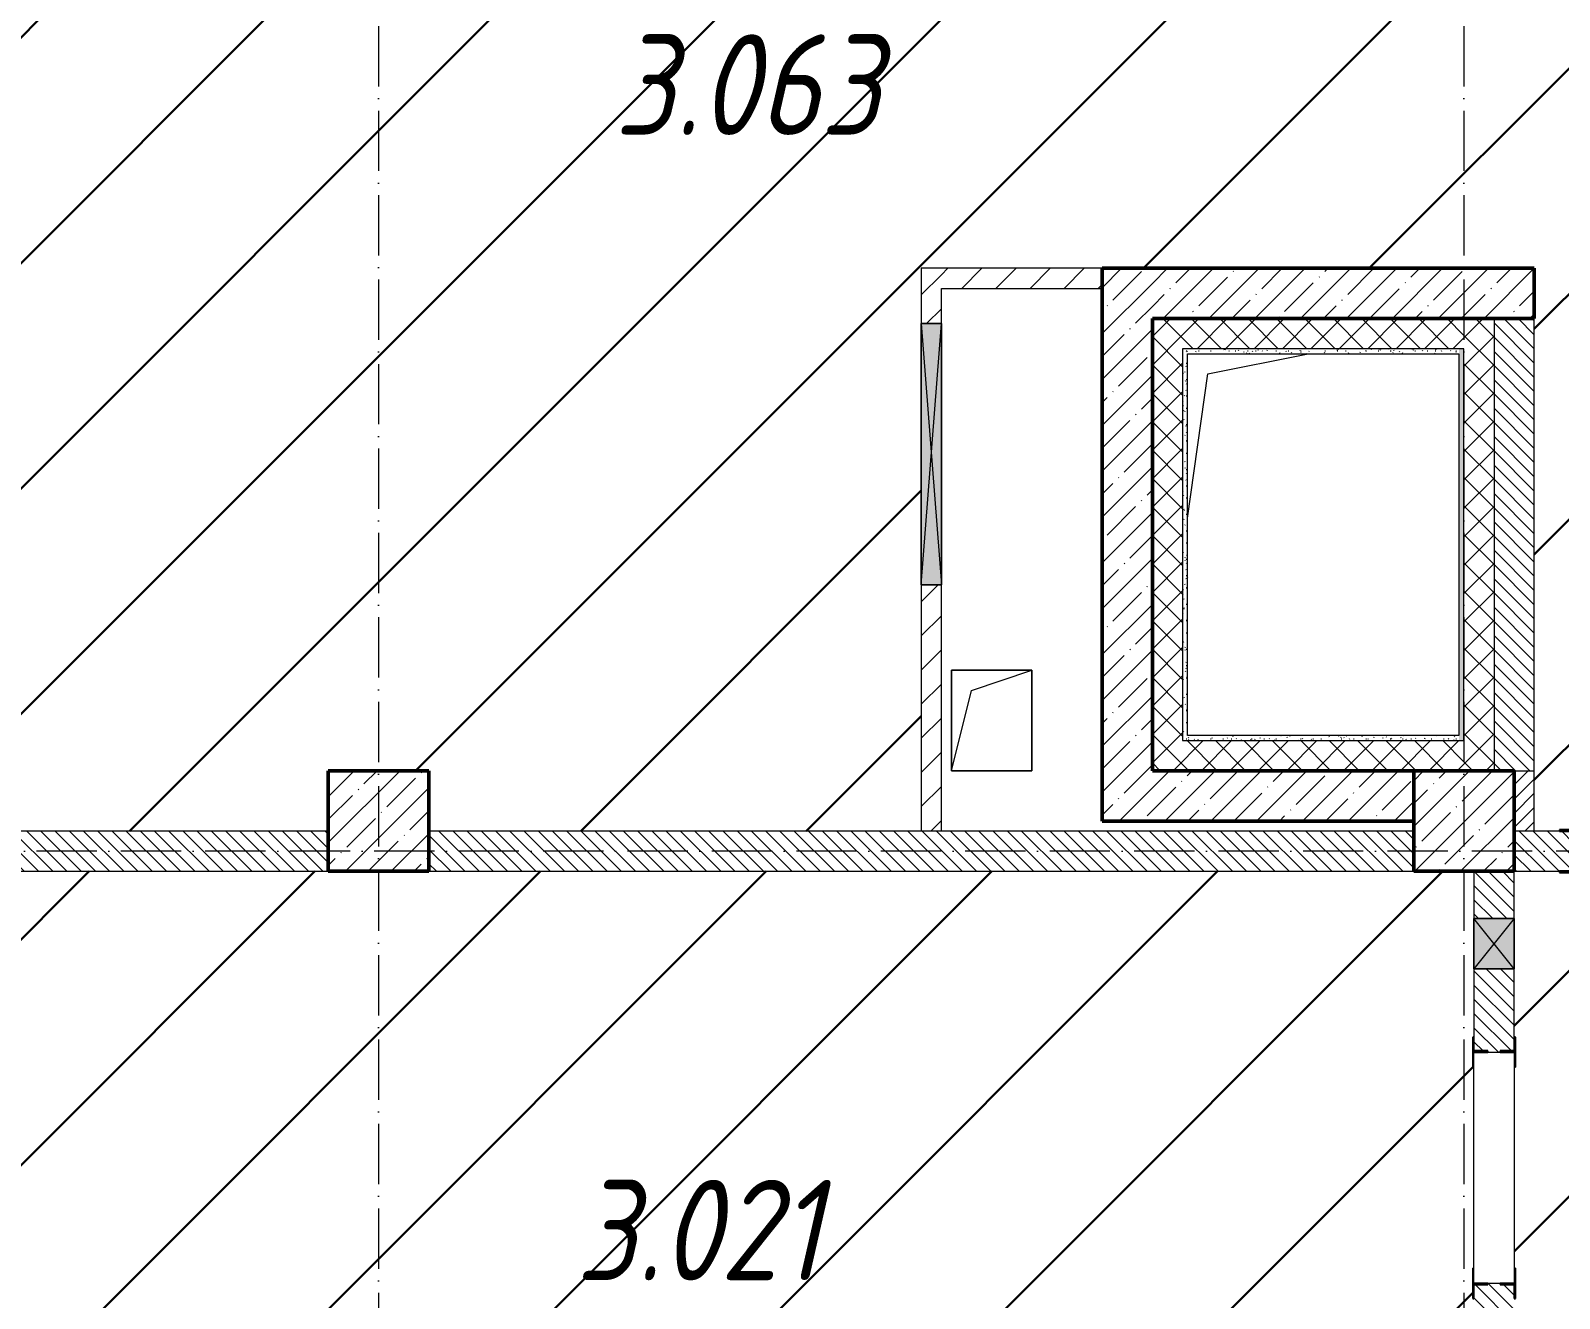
# Model space of a CAD drawing. Header units: millimetres. Extents: x -17017 to 628417, y -109036 to 199237.
# Drawn here: x 599529 to 607135, y -37460 to -31152 of the extents above; entities that cross this region are included whole.
import ezdxf

# ---------------------------------------------------------------- set-up
doc = ezdxf.new("R2010")
doc.units = ezdxf.units.MM
doc.linetypes.add('50_200_ШТРИХ_1Т_ш5_п1_п1_', pattern=[700, 500, -100, 0, -100])
for name, color, linetype, lineweight in [('A-DETL-GENF-OTLN', 7, 'Continuous', 9), ('A-FLOR-____-OTLN', 7, 'Continuous', 9), ('A-GENM-____-MCUT', 7, 'Continuous', 25), ('A-GENM-____-OTLN', 7, 'Continuous', 9), ('A-GENM-____-OTLN-1', 7, 'Continuous', 25), ('A-GLAZ-____-OTLN', 7, 'Continuous', 9), ('A-WALL-____-MCUT', 7, 'Continuous', 13), ('A-WALL-____-MCUT-1', 7, 'Continuous', 9), ('A-WALL-____-MCUT-2', 7, 'Continuous', 50), ('A-WALL-____-PATT-1', 7, 'Continuous', 9), ('A-WALL-FNSH-MCUT-1', 7, 'Continuous', 9), ('I-WALL-____-OTLN', 7, 'Continuous', 9), ('S-COLS-____-MCUT', 7, 'Continuous', 50), ('S-COLS-____-OTLN', 7, 'Continuous', 9), ('S-GRID-____-OTLN-1', 7, '50_200_ШТРИХ_1Т_ш5_п1_п1_', 9), ('Марки помещений', 7, 'Continuous', 9), ('стяжа', 7, 'Continuous', 30)]:
    doc.layers.add(name, color=color, linetype=linetype, lineweight=lineweight)
doc.layers.add('A-WALL-____-PATT-2', color=7, linetype='Continuous', lineweight=9, true_color=0x787878)
doc.styles.add('ISOCPEUR_I_2', font='isocpeui.ttf', dxfattribs={"width": 0.85, "height": 2.3})
pattern_1 = [(45, (239739.3, -3652.16), (-561.266, 561.266), [])]
pattern_2 = [(135, (523510.01, -90515.614), (-35.35534, -35.35534), [])]
pattern_3 = [(45, (523510, -90515.61), (-114.04925, 114.04925), []), (45, (523624.06, -90515.61), (-114.04925, 114.04925), [201.612, -40.322, 3.353, -36.97])]
pattern_4 = [(0, (523510.008, -90515.614), (81.28, 20.32), [3.353, -57.607, 3.353, -57.607, -325.12]), (0, (523510.008, -90515.614), (81.28, 20.32), [-121.92, 3.353, -118.567, 3.353, -57.607, -142.24]), (0, (523510.008, -90515.614), (81.28, 20.32), [-304.8, 3.353, -37.287, 3.353, -98.247]), (120, (523540.488, -90505.454), (-58.2376362, 60.230545), [3.353, -57.607, 3.353, -57.607, -325.12]), (120, (523540.488, -90505.454), (-58.2376362, 60.230545), [-121.92, 3.353, -118.567, 3.353, -57.607, -142.24]), (120, (523540.488, -90505.454), (-58.2376362, 60.230545), [-304.8, 3.353, -37.287, 3.353, -98.247]), (240, (523550.648, -90464.814), (-23.0423638, -80.550545), [3.353, -57.607, 3.353, -57.607, -325.12]), (240, (523550.648, -90464.814), (-23.0423638, -80.550545), [-121.92, 3.353, -118.567, 3.353, -57.607, -142.24]), (240, (523550.648, -90464.814), (-23.0423638, -80.550545), [-304.8, 3.353, -37.287, 3.353, -98.247])]
pattern_5 = [(45, (523510.01, -90515.61), (-70.71068, 70.71068), []), (135, (523510.01, -90515.61), (-70.71068, -70.71068), [])]
pattern_6 = [(45, (523510.01, -90515.61), (-84.85281, 84.85281), [])]

# ---------------------------------------------------------------- blocks, each defined once
blk = doc.blocks.new('BSC_Колонна _Прямоугольная - 500х500-V38-АР1_План отверстий 3 этажа в осях 1-64_Ю-ЯЯ')
at = {"layer": 'S-COLS-____-OTLN'}
h = blk.add_hatch(dxfattribs=at)
h.set_pattern_fill('FP_46', color=256, style=0, pattern_type=2)
h.set_pattern_definition([(45, (-83150, -55431.04), (-114.04925, 114.04925), []), (45, (-83035.95, -55431.04), (-114.04925, 114.04925), [201.613, -40.323, 3.353, -36.97])])
h.paths.add_polyline_path([(-250, -250), (250, -250), (250, 250), (-250, 250)], flags=0)
at = {"layer": 'S-COLS-____-MCUT'}
for p, q in [((250, 250), (-250, 250)), ((-250, 250), (-250, -250)), ((250, -250), (250, 250)), ((-250, -250), (250, -250))]:
    blk.add_line(p, q, dxfattribs=at)
blk = doc.blocks.new('BSC_Колонна _Прямоугольная - 500х500-V42-АР1_План отверстий 3 этажа в осях 1-64_Ю-ЯЯ')
at = {"layer": 'S-COLS-____-OTLN'}
h = blk.add_hatch(dxfattribs=at)
h.set_pattern_fill('FP_50', color=256, style=0, pattern_type=2)
h.set_pattern_definition([(45, (-77750, -55431.04), (-114.04925, 114.04925), []), (45, (-77635.95, -55431.04), (-114.04925, 114.04925), [201.613, -40.323, 3.353, -36.97])])
h.paths.add_polyline_path([(-250, -250), (250, -250), (250, 250), (-250, 250)], flags=0)
at = {"layer": 'S-COLS-____-MCUT'}
for p, q in [((250, 250), (-250, 250)), ((-250, 250), (-250, -250)), ((250, -250), (250, 250)), ((-250, -250), (250, -250))]:
    blk.add_line(p, q, dxfattribs=at)
blk = doc.blocks.new('154_Стойка_СКБ_Уголок - СМ-2180_200-28268025-АР1_План отверстий 3 этажа в осях 1-64_Ю-ЯЯ')
at = {"layer": 'A-GENM-____-MCUT'}
for p, q in [((125, 156), (125, 81)), ((200, 156), (125, 156)), ((200, 150), (200, 156)), ((125, 81), (131, 81)), ((131, 81), (131, 150)), ((131, 150), (200, 150)), ((131, 19), (125, 19)), ((125, 19), (125, -56)), ((131, -50), (131, 19)), ((125, -56), (200, -56)), ((200, -50), (131, -50)), ((200, -56), (200, -50))]:
    blk.add_line(p, q, dxfattribs=at)
blk = doc.blocks.new('Стойка_Влож_Уголок_Опорный - Уголок-28213941-АР1_План отверстий 3 этажа в осях 1-64_Ю-ЯЯ')
at = {"layer": 'A-GENM-____-OTLN'}
for p, q in [((-212, -6), (-212, 0)), ((0, 0), (0, -6)), ((-212, -75), (-212, -6)), ((-212, -6), (-206, -6)), ((-212, -75), (-206, -75)), ((-6, -6), (0, -6)), ((-6, -75), (0, -75)), ((0, -6), (0, -75))]:
    blk.add_line(p, q, dxfattribs=at)
blk = doc.blocks.new('Фахверк_СКБ_Уголок - 200_3550-28267367-АР1_План отверстий 3 этажа в осях 1-64_Ю-ЯЯ')
at = {"layer": 'A-GENM-____-MCUT'}
for p, q in [((200, 156), (125, 156)), ((125, 156), (125, 81)), ((200, 150), (200, 156)), ((125, 81), (131, 81)), ((131, 81), (131, 150)), ((131, 150), (200, 150)), ((131, 19), (125, 19)), ((125, 19), (125, -56)), ((131, -50), (131, 19)), ((125, -56), (200, -56)), ((200, -50), (131, -50)), ((200, -56), (200, -50))]:
    blk.add_line(p, q, dxfattribs=at)
blk = doc.blocks.new('AR_Отверстие прямоугольное _в плите_ - AR_Отверстие прямоугольное _в плите_-30459445-АР1_План отверстий 3 этажа в осях 1-64_Ю-ЯЯ')
at = {"layer": 'A-GENM-____-OTLN'}
for p, q in [((200, 250), (-200, 250)), ((-200, 250), (-200, -250)), ((-100, 150), (200, 250)), ((200, -250), (200, 250)), ((-200, -250), (-100, 150)), ((-200, -250), (200, -250))]:
    blk.add_line(p, q, dxfattribs=at)
blk = doc.blocks.new('AR_Отверстие прямоугольное _в плите_ - AR_Отверстие прямоугольное _в плите_-30552518-АР1_План отверстий 3 этажа в осях 1-64_Ю-ЯЯ')
at = {"layer": 'A-GENM-____-OTLN'}
for p, q in [((-550, 850), (-50, 950)), ((-650, 131.8), (-550, 850))]:
    blk.add_line(p, q, dxfattribs=at)
blk = doc.blocks.new('AR_Отверстие прямоугольное _в стене_ - AR_Отверстие прямоугольное _в стене__ОВ-36941390-АР1_План отверстий 3 этажа в осях 1-64_Ю-ЯЯ')
at = {"layer": 'A-GLAZ-____-OTLN'}
blk.add_hatch(color=256, dxfattribs=at).paths.add_polyline_path([(-650, -50), (650, -50), (650, 50), (-650, 50)], flags=0)
at = {"layer": 'A-DETL-GENF-OTLN'}
for p, q in [((-650, -50), (-650, 50)), ((-650, 50), (650, 50)), ((650, 50), (-650, -50)), ((-650, 50), (650, -50)), ((650, 50), (-650, 50)), ((-650, 50), (-650, -50)), ((650, 50), (650, -50)), ((650, -50), (650, 50)), ((650, -50), (-650, -50)), ((-650, -50), (650, -50))]:
    blk.add_line(p, q, dxfattribs=at)
blk = doc.blocks.new('AR_Отверстие прямоугольное _в стене__БезПР - AR_Отверстие прямоугольное _в стене__БезПР-36899164-АР1_План отверстий 3 этажа в осях 1-64_Ю-ЯЯ')
at = {"layer": 'A-GLAZ-____-OTLN'}
blk.add_hatch(color=256, dxfattribs=at).paths.add_polyline_path([(125, 100), (-125, 100), (-125, -100), (125, -100)], flags=0)
at = {"layer": 'A-DETL-GENF-OTLN'}
for p, q in [((-125, -100), (-125, 100)), ((-125, 100), (125, 100)), ((125, 100), (-125, -100)), ((-125, 100), (125, -100)), ((125, 100), (-125, 100)), ((-125, 100), (-125, -100)), ((125, 100), (125, -100)), ((125, -100), (125, 100)), ((125, -100), (-125, -100)), ((-125, -100), (125, -100))]:
    blk.add_line(p, q, dxfattribs=at)
at = {"layer": 'A-GLAZ-____-OTLN'}
blk.add_line((125, 100), (-125, 100), dxfattribs=at)
blk = doc.blocks.new('3эт')
at = {"layer": 'S-GRID-____-OTLN-1', "color": 251, "ltscale": 0.6, "true_color": 0x636466}
for p, q in [((361520.7, 4029.4), (361520.7, -46882.4)), ((366920.7, 4029.4), (366920.7, -46882.4)), ((387845.1, -31582.4), (279101.9, -31582.4))]:
    blk.add_line(p, q, dxfattribs=at)

msp = doc.modelspace()

# ---------------------------------------------------------------- hatches: boundary and pattern name
at = {"layer": 'A-WALL-____-PATT-1'}
h = msp.add_hatch(dxfattribs=at)
h.set_pattern_fill('FP_7', color=256, style=0, pattern_type=2)
h.set_pattern_definition(pattern_6)
h.paths.add_polyline_path([(603960, -35134.6), (604060, -35134.6), (604060, -33909.6), (603960, -33909.6)], flags=0)
h.paths.add_polyline_path([(604053.5, -32609.6), (604060, -32609.6), (604060, -32334.6), (603960, -32334.6), (603960, -32609.6)], flags=0)
h = msp.add_hatch(dxfattribs=at)
h.set_pattern_fill('FP_7', color=256, style=0, pattern_type=2)
h.set_pattern_definition(pattern_6)
h.paths.add_polyline_path([(604860, -32434.6), (604860, -32334.6), (604060, -32334.6), (604060, -32434.6), (604799.3, -32434.6)], flags=0)
h = msp.add_hatch(dxfattribs=at)
h.set_pattern_fill('FP_12', color=256, style=0, pattern_type=2)
h.set_pattern_definition(pattern_3)
h.paths.add_polyline_path([(604860, -34834.6), (605110, -34834.6), (605110, -32334.6), (604860, -32334.6), (604860, -33292.2)], flags=0)
h = msp.add_hatch(dxfattribs=at)
h.set_pattern_fill('FP_12', color=256, style=0, pattern_type=2)
h.set_pattern_definition(pattern_3)
h.paths.add_polyline_path([(607010, -32584.6), (607010, -32334.6), (605110, -32334.6), (605110, -32584.6)], flags=0)
h = msp.add_hatch(dxfattribs=at)
h.set_pattern_fill('FP_4', color=256, style=0, pattern_type=2)
h.set_pattern_definition(pattern_5)
h.paths.add_polyline_path([(605260, -34684.6), (605260, -32584.6), (605110, -32584.6), (605110, -34684.6)], flags=0)
h = msp.add_hatch(dxfattribs=at)
h.set_pattern_fill('FP_4', color=256, style=0, pattern_type=2)
h.set_pattern_definition(pattern_5)
h.paths.add_polyline_path([(605260, -32734.6), (606660, -32734.6), (606660, -32584.6), (605260, -32584.6)], flags=0)
h = msp.add_hatch(dxfattribs=at)
h.set_pattern_fill('FP_4', color=256, style=0, pattern_type=2)
h.set_pattern_definition(pattern_5)
h.paths.add_polyline_path([(606660, -34834.6), (606810, -34834.6), (606810, -32584.6), (606660, -32584.6), (606660, -34684.6)], flags=0)
h = msp.add_hatch(dxfattribs=at)
h.set_pattern_fill('FP_9', color=256, style=0, pattern_type=2)
h.set_pattern_definition(pattern_2)
h.paths.add_polyline_path([(607010, -34834.6), (607010, -32584.6), (606810, -32584.6), (606810, -34834.6), (606910, -34834.6)], flags=0)
h = msp.add_hatch(dxfattribs=at)
h.set_pattern_fill('FP_4', color=256, style=0, pattern_type=2)
h.set_pattern_definition(pattern_5)
h.paths.add_polyline_path([(606566.8, -34834.6), (606660, -34834.6), (606660, -34684.6), (605110, -34684.6), (605110, -34834.6), (606410, -34834.6)], flags=0)
h = msp.add_hatch(dxfattribs=at)
h.set_pattern_fill('FP_12', color=256, style=0, pattern_type=2)
h.set_pattern_definition(pattern_3)
h.paths.add_polyline_path([(606410, -35084.6), (606410, -34834.6), (604860, -34834.6), (604860, -35084.6)], flags=0)
h = msp.add_hatch(dxfattribs=at)
h.set_pattern_fill('FP_8', color=256, style=0, pattern_type=2)
h.set_pattern_definition([(45, (523510.01, -90515.614), (-35.35534, 35.35534), [])])
h.paths.add_polyline_path([(607010, -35134.6), (607010, -34834.6), (606910, -34834.6), (606910, -35134.6)], flags=0)
h = msp.add_hatch(dxfattribs=at)
h.set_pattern_fill('FP_9', color=256, style=0, pattern_type=2)
h.set_pattern_definition(pattern_2)
h.paths.add_polyline_path([(601010, -35334.6), (601010, -35134.6), (598510, -35134.6), (598510, -35334.6), (599496.9, -35334.6)], flags=0)
h = msp.add_hatch(dxfattribs=at)
h.set_pattern_fill('FP_9', color=256, style=0, pattern_type=2)
h.set_pattern_definition(pattern_2)
h.paths.add_polyline_path([(606410, -35334.6), (606410, -35134.6), (601510, -35134.6), (601510, -35334.6), (604799.3, -35334.6)], flags=0)
h = msp.add_hatch(dxfattribs=at)
h.set_pattern_fill('FP_9', color=256, style=0, pattern_type=2)
h.set_pattern_definition(pattern_2)
h.paths.add_polyline_path([(609360, -35334.6), (609360, -35134.6), (608910, -35134.6), (608910, -35334.6)], flags=0)
h.paths.add_polyline_path([(607135, -35334.6), (607204, -35334.6), (607204, -35265.6), (607210, -35265.6), (607210, -35203.6), (607204, -35203.6), (607204, -35134.6), (606910, -35134.6), (606910, -35334.6)], flags=0)
h = msp.add_hatch(dxfattribs=at)
h.set_pattern_fill('FP_9', color=256, style=0, pattern_type=2)
h.set_pattern_definition(pattern_2)
h.paths.add_polyline_path([(606910, -38334.6), (606910, -37390.6), (606841, -37390.6), (606841, -37384.6), (606779, -37384.6), (606779, -37390.6), (606710, -37390.6), (606710, -38334.6)], flags=0)
h.paths.add_polyline_path([(606841, -36234.6), (606841, -36228.6), (606910, -36228.6), (606910, -35819.6), (606710, -35819.6), (606710, -36228.6), (606779, -36228.6), (606779, -36234.6)], flags=0)
h.paths.add_polyline_path([(606710, -35569.6), (606910, -35569.6), (606910, -35334.6), (606710, -35334.6)], flags=0)
at = {"layer": 'A-WALL-____-PATT-2'}
h = msp.add_hatch(dxfattribs=at)
h.set_pattern_fill('FP_155', color=256, style=0, pattern_type=2)
h.set_pattern_definition(pattern_4)
h.paths.add_polyline_path([(605260, -34659.6), (605285, -34659.6), (605285, -32734.6), (605260, -32734.6), (605260, -33292.2)], flags=0)
h = msp.add_hatch(dxfattribs=at)
h.set_pattern_fill('FP_155', color=256, style=0, pattern_type=2)
h.set_pattern_definition(pattern_4)
h.paths.add_polyline_path([(606635, -32759.6), (606635, -32734.6), (605285, -32734.6), (605285, -32759.6)], flags=0)
h = msp.add_hatch(dxfattribs=at)
h.set_pattern_fill('FP_155', color=256, style=0, pattern_type=2)
h.set_pattern_definition(pattern_4)
h.paths.add_polyline_path([(606635, -34684.6), (606660, -34684.6), (606660, -32734.6), (606635, -32734.6), (606635, -34659.6)], flags=0)
h = msp.add_hatch(dxfattribs=at)
h.set_pattern_fill('FP_155', color=256, style=0, pattern_type=2)
h.set_pattern_definition(pattern_4)
h.paths.add_polyline_path([(606635, -34684.6), (606635, -34659.6), (605260, -34659.6), (605260, -34684.6), (606566.8, -34684.6)], flags=0)
at = {"layer": 'стяжа'}
h = msp.add_hatch(dxfattribs=at)
h.set_pattern_fill('ANSI31', color=5, scale=250)
h.set_pattern_definition(pattern_1)
h.paths.add_polyline_path([(609180, -29934.6), (609180, -29884.6), (609180, -27334.6), (607010, -27334.6), (607010, -27634.6), (606310, -27634.6), (606310, -27334.6), (601710, -27334.6), (601710, -27634.6), (601010, -27634.6), (601010, -27334.6), (600720, -27334.6), (600220, -27334.6), (598510, -27334.6), (598510, -35134.6), (601010, -35134.6), (601010, -34834.6), (601510, -34834.6), (601510, -35134.6), (603960, -35134.6), (603960, -33909.6), (603960, -32609.6), (603960, -32334.6), (604860, -32334.6), (607010, -32334.6), (607010, -32584.6), (607010, -34834.6), (607010, -35134.6), (607135, -35134.6), (607135, -35128.6), (607210, -35128.6), (607210, -35134.6), (608910, -35134.6), (609180, -35134.6), (609180, -32584.6), (609180, -32534.6)])
h.paths.add_polyline_path([(601710, -31134.6), (601010, -31134.6), (601010, -30634.6), (601010, -30434.6), (601010, -30034.6), (601010, -29684.6), (601710, -29684.6), (601710, -30634.6)], flags=16)
h.paths.add_polyline_path([(601110, -30634.6), (601110, -30434.6), (601010, -30434.6), (601010, -30034.6), (601110, -30034.6), (601110, -29784.6), (601610, -29784.6), (601610, -30634.6)], flags=0)
h.paths.add_polyline_path([(601560, -30435.9), (601260, -30435.9), (601260, -29785.9), (601560, -29785.9)], flags=0)
h.paths.add_polyline_path([(601110, -30434.6), (601060, -30234.6), (601110, -30034.6)], flags=0)
h.paths.add_polyline_path([(606310, -31134.6), (606310, -30634.6), (607010, -30634.6), (607010, -31134.6)], flags=16)
h = msp.add_hatch(dxfattribs=at)
h.set_pattern_fill('ANSI31', color=5, scale=250)
h.set_pattern_definition(pattern_1)
h.paths.add_polyline_path([(606704, -36309.6), (606704, -36240.6), (606704, -36234.6), (606704, -36159.6), (606710, -35819.6), (606710, -35569.6), (606710, -35334.6), (606410, -35334.6), (601510, -35334.6), (601010, -35334.6), (598510, -35334.6), (598510, -35384.6), (598510, -35884.6), (598460, -35884.6), (598460, -35984.6), (598260, -35984.6), (598260, -36059.6), (598266, -36059.6), (598266, -36134.6), (598260, -37934.6), (598266, -37934.6), (598266, -38009.6), (598260, -38334.6), (598510, -38334.6), (601260, -38334.6), (601310, -38334.6), (603964, -38334.6), (604010, -38334.6), (605160, -38334.6), (605206, -38334.6), (605360, -38334.6), (605360, -37934.6), (606360, -37934.6), (606710, -37934.6), (606710, -37459.6), (606704, -37459.6), (606704, -37384.6), (606704, -37378.6), (606704, -37309.6), (606709.6, -36309.6)])
h = msp.add_hatch(dxfattribs=at)
h.set_pattern_fill('ANSI31', color=5, scale=250)
h.set_pattern_definition(pattern_1)
h.paths.add_polyline_path([(618610, -35934.6), (617810, -35934.6), (617110, -35934.6), (617060, -35934.6), (616960, -35934.6), (616960, -36659.6), (616966, -36659.6), (616966, -36734.6), (616960, -37884.6), (616966, -37884.6), (616966, -37959.6), (616964, -38084.6), (618930, -38084.6), (618980, -38084.6), (619700, -38084.6), (620000, -38084.6), (620530, -38084.6), (620530, -35734.6), (620430, -35734.6), (620130, -35734.6), (618595, -35734.6), (618595, -35969.6), (618630, -35969.6), (618630, -37199.6), (618610, -37199.6)])
h.paths.add_polyline_path([(617360, -36334.6), (617160, -36334.6), (617160, -36134.6), (617360, -36134.6)], flags=16)
h.paths.add_polyline_path([(618610, -37849.6), (618630, -37849.6), (618630, -38049.6), (618610, -38049.6)], flags=0)
h.paths.add_polyline_path([(620530, -39234.6), (620530, -38584.6), (617260, -38584.6), (617260, -38834.6), (616960, -38834.6), (616960, -39059.6), (616966, -39059.6), (616966, -39134.6), (616960, -40134.6), (616966, -40134.6), (616966, -40209.6), (616960, -40334.6), (620530, -40334.6), (620530, -40034.6), (620530, -39734.6)])
h.paths.add_polyline_path([(606710, -41259.6), (606704, -41259.6), (606704, -41184.6), (606709.8, -39459.6), (606704, -39459.6), (606704, -39390.6), (606704, -39384.6), (606704, -39309.6), (606710, -38834.6), (606410, -38834.6), (606410, -38434.6), (606034, -38434.6), (606034, -38440.6), (605486, -38440.6), (605206, -38434.6), (605160, -38434.6), (604010, -38434.6), (603964, -38434.6), (601310, -38434.6), (601260, -38434.6), (598510, -38434.6), (598510, -38834.6), (598460, -38834.6), (598460, -38934.6), (598260, -38934.6), (598260, -39059.6), (598266, -39059.6), (598266, -39134.6), (598260, -40928.6), (598266, -40928.6), (598266, -41003.6), (598260, -42059.6), (598266, -42059.6), (598266, -42134.6), (598260, -43934.6), (598266, -43934.6), (598266, -44009.6), (598260, -44084.6), (598510, -44084.6), (598510, -44584.6), (598460, -44584.6), (598460, -44684.6), (598260, -44684.6), (598260, -45059.6), (598266, -45059.6), (598266, -45134.6), (598260, -46934.6), (598266, -46934.6), (598266, -47034.6), (598510, -47034.6), (598510, -47534.6), (601010, -47534.6), (601010, -47034.6), (601010, -46884.6), (601910, -46884.6), (602460, -46884.6), (602510, -46884.6), (602610, -46884.6), (602610, -47534.6), (606410, -47534.6), (606410, -47034.6), (606910, -47034.6), (606910, -47334.6), (611210, -47334.6), (611210, -47284.6), (610110, -47284.6), (610110, -46784.6), (609710, -46784.6), (609710, -47284.6), (608610, -47284.6), (608610, -46784.6), (608220, -46784.6), (608210, -46785.8), (608210, -47285.8), (607310, -47285.8), (607310, -46784.6), (609060, -46784.6), (609060, -46684.6), (609110, -46684.6), (610160, -46684.6), (611210, -46684.6), (611310, -46684.6), (611310, -47334.6), (611810, -47334.6), (612110, -47334.6), (612260, -47334.6), (612260, -47034.6), (612760, -47034.6), (612760, -47534.6), (616210, -47534.6), (616210, -47034.6), (616710, -47034.6), (616710, -46256.7, -0.268162), (616685, -46213.4, -0.268162), (616710, -46170), (616710, -43684.6), (616210, -43684.6), (616210, -43184.6), (616710, -43184.6), (616710, -43484.6), (620360, -43484.6), (620360, -43234.6), (620360, -41634.6), (620360, -41234.6), (618610, -41234.6), (618560, -41234.6), (617960, -41234.6), (616860, -41234.6), (616760, -41234.6), (616760, -41034.6), (616760, -40534.6), (616760, -40209.6), (616754, -40209.6), (616754, -40134.6), (616760, -39134.6), (616754, -39134.6), (616754, -39059.6), (616760, -38834.6), (616760, -38334.6), (616760, -37959.6), (616754, -37959.6), (616754, -37884.6), (616760, -36734.6), (616754, -36734.6), (616754, -36659.6), (616760, -35334.6), (612760, -35334.6), (612260, -35334.6), (612258.6, -35334.6), (611658.6, -35334.6), (609325, -35334.6), (609325, -35340.6), (608910, -35340.6), (608910, -35334.6), (607210, -35334.6), (607210, -35340.6), (607135, -35340.6), (606910, -35334.6), (606910, -35569.6), (606910, -35819.6), (606910, -36159.6), (606916, -36159.6), (606916, -36234.6), (606916, -36240.6), (606916, -36309.6), (606910.4, -37309.6), (606916, -37309.6), (606916, -37378.6), (606916, -37384.6), (606916, -37459.6), (606910, -38334.6), (606910, -38834.6), (606910, -39309.6), (606916, -39309.6), (606916, -39384.6), (606916, -39390.6), (606910, -39414.6), (606910, -39384.6), (606870, -39384.6), (606870, -39389.6), (606750, -39389.6), (606710, -39385.2), (606710, -41184.6), (606779, -41184.6), (606841, -41184.6), (606916, -41184.6), (606916, -41259.6), (606910, -41659.6), (606916, -41659.6), (606916, -41734.6), (606910, -41764.6), (606910, -41734.6), (606841, -41734.6), (606779, -41734.6), (606710, -41734.6), (606710, -43534.6), (606750, -43534.6), (606750, -43529.6), (606870, -43529.6), (606910, -43533.9), (606910, -43504.6), (606916, -43459.6), (606916, -43528.6), (606916, -43534.6), (606916, -43609.6), (606910, -44084.6), (606910, -44584.6), (606910, -44809.6), (606916, -44809.6), (606916, -44884.6), (606841, -44884.6), (606779, -44884.6), (606704, -44884.6), (606704, -44809.6), (606710, -44584.6), (606410, -44584.6), (606410, -44084.6), (606710, -44084.6), (606710, -43609.6), (606704, -43609.6), (606704, -43534.6), (606704, -43528.6), (606704, -43459.6), (606710, -41734.6), (606704, -41734.6), (606704, -41659.6)])
h.paths.add_polyline_path([(606916, -46578.6), (606910, -46578.6), (606910, -46584.6), (606916, -46584.6)], flags=16)
h.paths.add_polyline_path([(606704, -46578.6), (606710, -46578.6), (606750, -46582.1), (606750, -46579.6), (606870, -46579.6), (606916, -46592.2), (606916, -46590.6), (606841, -46590.6), (606791.4, -46584.6), (606779, -46584.6), (606779, -46590.6), (606710, -46590.6), (606710, -46659.6), (606704, -46659.6), (606704, -46584.6)], flags=16)
h.paths.add_polyline_path([(612260, -38834.6), (612260, -38334.6), (612760, -38334.6), (613210, -38334.6), (613460, -38334.6), (613560, -38334.6), (613560, -40534.6), (612460, -40534.6), (612460, -42384.6), (613560, -42384.6), (613560, -44584.6), (612760, -44584.6), (612260, -44584.6), (612260, -44084.6)], flags=16)
h.paths.add_polyline_path([(612760, -40434.6), (612760, -39034.6), (613460, -39034.6), (613460, -38434.6), (613210, -38434.6), (613210, -38334.6), (613460, -38334.6), (613460, -38434.6), (613460, -40434.6)], flags=0)
h.paths.add_polyline_path([(612760, -42584.6), (613360, -42584.6), (613360, -43884.6), (612760, -43884.6)], flags=0)
h.paths.add_polyline_path([(612760, -40434.6), (612760, -39034.6), (613460, -39034.6), (612876.7, -39151.2)], flags=0)
h.paths.add_polyline_path([(617907.6, -38070.8), (619563.4, -38070.8), (619563.4, -36870.8), (617907.6, -36870.8)], flags=24)
h.paths.add_polyline_path([(617683.2, -39970.6), (619316.7, -39970.6), (619316.7, -38770.6), (617683.2, -38770.6)], flags=24)

# ---------------------------------------------------------------- linework, layer by layer
at = {"layer": 'A-FLOR-____-OTLN'}
for p, q in [((604110, -34334.6), (604510, -34334.6)), ((604110, -34834.6), (604110, -34334.6)), ((604510, -34334.6), (604510, -34834.6)), ((604510, -34834.6), (604110, -34834.6))]:
    msp.add_line(p, q, dxfattribs=at)
at = {"layer": 'A-WALL-____-MCUT'}
for p, q in [((606810, -32584.6), (606810, -34834.6)), ((607010, -34834.6), (607010, -32584.6)), ((606910, -34834.6), (607010, -34834.6)), ((601010, -35134.6), (598510, -35134.6)), ((606410, -35134.6), (601510, -35134.6)), ((607135, -35134.6), (606910, -35134.6)), ((598510, -35334.6), (601010, -35334.6)), ((601510, -35334.6), (606410, -35334.6)), ((606710, -35334.6), (606710, -35569.6)), ((606910, -35569.6), (606910, -35334.6)), ((606910, -35334.6), (607135, -35334.6)), ((606710, -35819.6), (606710, -36159.6)), ((606910, -36159.6), (606910, -35819.6)), ((606779, -36234.6), (606841, -36234.6)), ((606841, -37384.6), (606779, -37384.6))]:
    msp.add_line(p, q, dxfattribs=at)
at = {"layer": 'A-WALL-____-MCUT-1'}
for p, q in [((605260, -32734.6), (605260, -34684.6)), ((606660, -32734.6), (605260, -32734.6)), ((606660, -34684.6), (606660, -32734.6)), ((605260, -34684.6), (606660, -34684.6))]:
    msp.add_line(p, q, dxfattribs=at)
at = {"layer": 'A-WALL-____-MCUT-2'}
for p, q in [((604860, -32334.6), (604860, -35084.6)), ((607010, -32334.6), (604860, -32334.6)), ((607010, -32584.6), (607010, -32334.6)), ((605110, -34834.6), (605110, -32584.6)), ((605110, -32584.6), (607010, -32584.6)), ((606410, -34834.6), (605110, -34834.6)), ((604860, -35084.6), (606410, -35084.6))]:
    msp.add_line(p, q, dxfattribs=at)
at = {"layer": 'A-WALL-FNSH-MCUT-1'}
for p, q in [((603960, -32334.6), (603960, -32609.6)), ((604860, -32334.6), (603960, -32334.6)), ((604060, -32609.6), (604060, -32434.6)), ((604060, -32434.6), (604860, -32434.6)), ((605285, -34659.6), (605285, -32759.6)), ((605285, -32759.6), (606635, -32759.6)), ((606635, -32759.6), (606635, -34659.6)), ((603960, -33909.6), (603960, -35134.6)), ((604060, -35134.6), (604060, -33909.6)), ((606635, -34659.6), (605285, -34659.6)), ((607010, -35134.6), (607010, -34834.6))]:
    msp.add_line(p, q, dxfattribs=at)
at = {"layer": 'I-WALL-____-OTLN'}
for p, q in [((606710, -37384.6), (606710, -36234.6)), ((606910, -36234.6), (606910, -37384.6))]:
    msp.add_line(p, q, dxfattribs=at)

# ---------------------------------------------------------------- block references
at = {"layer": 'A-GENM-____-OTLN'}
for name, p in [('AR_Отверстие прямоугольное _в плите_ - AR_Отверстие прямоугольное _в плите_-30552518-АР1_План отверстий 3 этажа в осях 1-64_Ю-ЯЯ', (605935, -33709.6)), ('AR_Отверстие прямоугольное _в плите_ - AR_Отверстие прямоугольное _в плите_-30459445-АР1_План отверстий 3 этажа в осях 1-64_Ю-ЯЯ', (604310, -34584.6)), ('Стойка_Влож_Уголок_Опорный - Уголок-28213941-АР1_План отверстий 3 этажа в осях 1-64_Ю-ЯЯ', (606916, -36234.6))]:
    msp.add_blockref(name, p, dxfattribs=at)
at = {"layer": 'A-GENM-____-OTLN', "rotation": 180}
msp.add_blockref('Стойка_Влож_Уголок_Опорный - Уголок-28213941-АР1_План отверстий 3 этажа в осях 1-64_Ю-ЯЯ', (606704, -37384.6), dxfattribs=at)
at = {"layer": 'A-GENM-____-OTLN-1'}
for name, p, rotation in [('Фахверк_СКБ_Уголок - 200_3550-28267367-АР1_План отверстий 3 этажа в осях 1-64_Ю-ЯЯ', (607335, -35184.6), 180), ('154_Стойка_СКБ_Уголок - СМ-2180_200-28268025-АР1_План отверстий 3 этажа в осях 1-64_Ю-ЯЯ', (606860, -36359.6), 89.99999999999993), ('154_Стойка_СКБ_Уголок - СМ-2180_200-28268025-АР1_План отверстий 3 этажа в осях 1-64_Ю-ЯЯ', (606760, -37259.6), 269.9999999999999)]:
    msp.add_blockref(name, p, dxfattribs=dict(at, rotation=rotation))
at = {"layer": 'A-GLAZ-____-OTLN'}
for name, p, rotation in [('AR_Отверстие прямоугольное _в стене_ - AR_Отверстие прямоугольное _в стене__ОВ-36941390-АР1_План отверстий 3 этажа в осях 1-64_Ю-ЯЯ', (604010, -33259.6), 89.99999999999987), ('AR_Отверстие прямоугольное _в стене__БезПР - AR_Отверстие прямоугольное _в стене__БезПР-36899164-АР1_План отверстий 3 этажа в осях 1-64_Ю-ЯЯ', (606810, -35694.6), 269.9999999999999)]:
    msp.add_blockref(name, p, dxfattribs=dict(at, rotation=rotation))
at = {"layer": 'S-COLS-____-OTLN'}
for name, p in [('BSC_Колонна _Прямоугольная - 500х500-V42-АР1_План отверстий 3 этажа в осях 1-64_Ю-ЯЯ', (601260, -35084.6)), ('BSC_Колонна _Прямоугольная - 500х500-V38-АР1_План отверстий 3 этажа в осях 1-64_Ю-ЯЯ', (606660, -35084.6))]:
    msp.add_blockref(name, p, dxfattribs=at)
at = {"layer": 'стяжа'}
msp.add_blockref('3эт', (239739.3, -3652.2), dxfattribs=at)

# ---------------------------------------------------------------- texts
at = {"layer": 'Марки помещений', "char_height": 500, "attachment_point": 1, "style": 'ISOCPEUR_I_2'}
for s, insert, width in [('3.063', (602433, -31170.8), 785.654), ('3.021', (602241.9, -36869.6), 737.552)]:
    msp.add_mtext(s, dxfattribs=dict(at, insert=insert, width=width))

doc.saveas('drawing.dxf')
